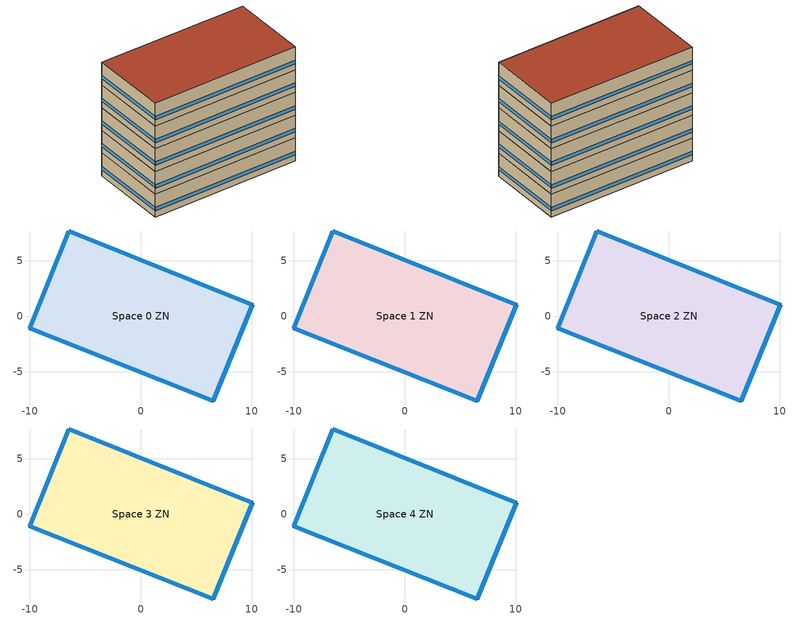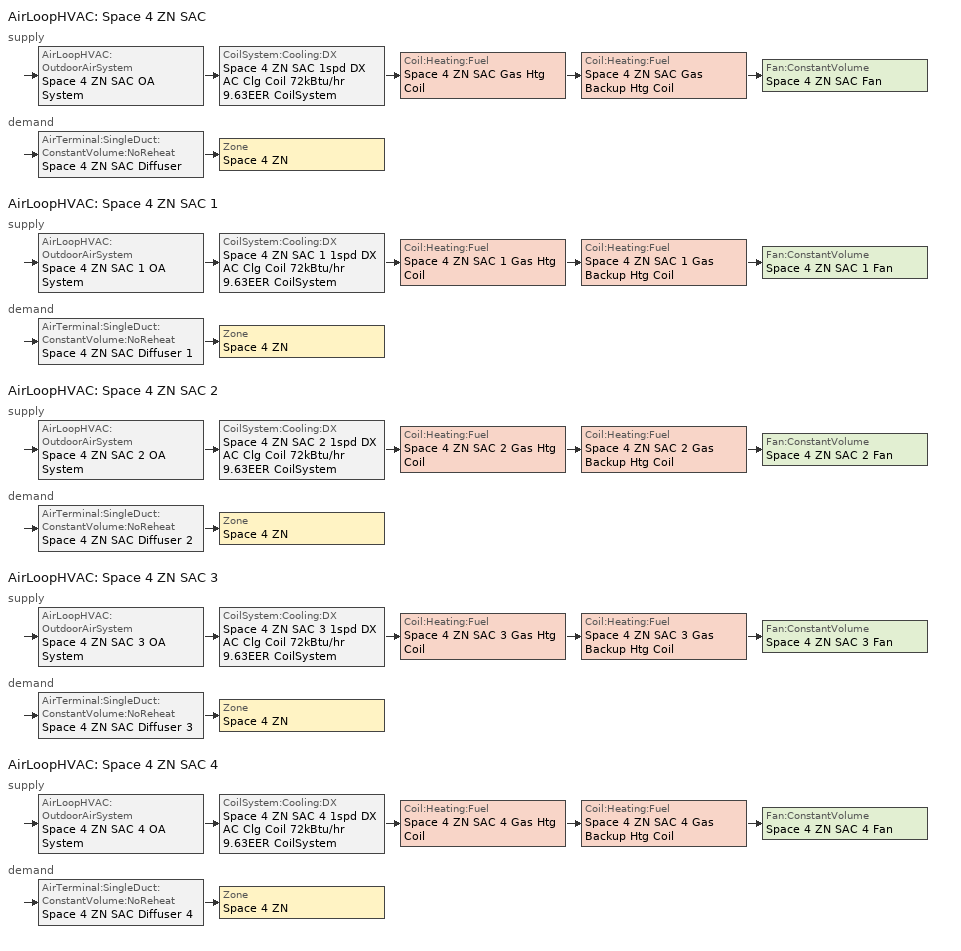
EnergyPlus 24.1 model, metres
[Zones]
Space 0 ZN
 floor ground (Foundation F 126 Perim 5452 Area 16802): 10.07,1.02 6.52,-7.65 -10.05,-1.09 -6.49,7.69 z0
 wall outside (Typical Insulated Steel Framed Exterior Wall R-6.9): 6.52,-7.65 10.07,1.02 -6.49,7.69 -10.05,-1.09 6.52,-7.65 z0:2.81
 window (U 0.62 SHGC 0.41 Simple Glazing Window U-0.62 SHGC 0.41): 6.53,-7.62 10.06,1 / -6.5,7.66 -10.04,-1.07 z0.76:1.19; -10.02,-1.1 6.5,-7.64 / 10.05,1.03 -6.47,7.68 z0.76:1.18
 roof outside (Typical IEAD Roof R-16.67): -6.49,7.69 -10.05,-1.09 6.52,-7.65 10.07,1.02 z2.81
Space 1 ZN
 floor ground (Foundation F 126 Perim 5452 Area 16802): 10.07,1.02 6.52,-7.65 -10.05,-1.09 -6.49,7.69 z2.81
 wall outside (Typical Insulated Steel Framed Exterior Wall R-6.9): 6.52,-7.65 10.07,1.02 -6.49,7.69 -10.05,-1.09 6.52,-7.65 z2.81:5.61
 window (U 0.62 SHGC 0.41 Simple Glazing Window U-0.62 SHGC 0.41): 6.53,-7.62 10.06,1 / -10.02,-1.1 6.5,-7.64 / -6.5,7.66 -10.04,-1.07 / 10.05,1.03 -6.47,7.68 z3.57:3.99
 roof outside (Typical IEAD Roof R-16.67): -6.49,7.69 -10.05,-1.09 6.52,-7.65 10.07,1.02 z5.61
Space 2 ZN
 floor ground (Foundation F 126 Perim 5452 Area 16802): 10.07,1.02 6.52,-7.65 -10.05,-1.09 -6.49,7.69 z5.61
 wall outside (Typical Insulated Steel Framed Exterior Wall R-6.9): 6.52,-7.65 10.07,1.02 -6.49,7.69 -10.05,-1.09 6.52,-7.65 z5.61:8.42
 window (U 0.62 SHGC 0.41 Simple Glazing Window U-0.62 SHGC 0.41): 6.53,-7.62 10.06,1 / -10.02,-1.1 6.5,-7.64 / -6.5,7.66 -10.04,-1.07 / 10.05,1.03 -6.47,7.68 z6.37:6.8
 roof outside (Typical IEAD Roof R-16.67): -6.49,7.69 -10.05,-1.09 6.52,-7.65 10.07,1.02 z8.42
Space 3 ZN
 floor ground (Foundation F 126 Perim 5452 Area 16802): 10.07,1.02 6.52,-7.65 -10.05,-1.09 -6.49,7.69 z8.42
 wall outside (Typical Insulated Steel Framed Exterior Wall R-6.9): 6.52,-7.65 10.07,1.02 -6.49,7.69 -10.05,-1.09 6.52,-7.65 z8.42:11.22
 window (U 0.62 SHGC 0.41 Simple Glazing Window U-0.62 SHGC 0.41): 6.53,-7.62 10.06,1 / -10.02,-1.1 6.5,-7.64 / -6.5,7.66 -10.04,-1.07 / 10.05,1.03 -6.47,7.68 z9.18:9.6
 roof outside (Typical IEAD Roof R-16.67): -6.49,7.69 -10.05,-1.09 6.52,-7.65 10.07,1.02 z11.22
Space 4 ZN
 floor ground (Foundation F 126 Perim 5452 Area 16802): 10.07,1.02 6.52,-7.65 -10.05,-1.09 -6.49,7.69 z11.22
 wall outside (Typical Insulated Steel Framed Exterior Wall R-6.9): 6.52,-7.65 10.07,1.02 -6.49,7.69 -10.05,-1.09 6.52,-7.65 z11.22:14.03
 window (U 0.62 SHGC 0.41 Simple Glazing Window U-0.62 SHGC 0.41): 6.53,-7.62 10.06,1 / -10.02,-1.1 6.5,-7.64 / -6.5,7.66 -10.04,-1.07 / 10.05,1.03 -6.47,7.68 z11.99:12.41
 roof outside (Typical IEAD Roof R-16.67): -6.49,7.69 -10.05,-1.09 6.52,-7.65 10.07,1.02 z14.03
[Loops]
AirLoopHVAC 'Space 4 ZN SAC'
 supply: AirLoopHVAC:OutdoorAirSystem 'Space 4 ZN SAC OA System' > CoilSystem:Cooling:DX 'Space 4 ZN SAC 1spd DX AC Clg Coil 72kBtu/hr 9.63EER CoilSystem' > Coil:Heating:Fuel 'Space 4 ZN SAC Gas Htg Coil' > Coil:Heating:Fuel 'Space 4 ZN SAC Gas Backup Htg Coil' > Fan:ConstantVolume 'Space 4 ZN SAC Fan'
 demand: AirTerminal:SingleDuct:ConstantVolume:NoReheat 'Space 4 ZN SAC Diffuser' > Zone 'Space 4 ZN'
AirLoopHVAC 'Space 4 ZN SAC 1'
 supply: AirLoopHVAC:OutdoorAirSystem 'Space 4 ZN SAC 1 OA System' > CoilSystem:Cooling:DX 'Space 4 ZN SAC 1 1spd DX AC Clg Coil 72kBtu/hr 9.63EER CoilSystem' > Coil:Heating:Fuel 'Space 4 ZN SAC 1 Gas Htg Coil' > Coil:Heating:Fuel 'Space 4 ZN SAC 1 Gas Backup Htg Coil' > Fan:ConstantVolume 'Space 4 ZN SAC 1 Fan'
 demand: AirTerminal:SingleDuct:ConstantVolume:NoReheat 'Space 4 ZN SAC Diffuser 1' > Zone 'Space 4 ZN'
AirLoopHVAC 'Space 4 ZN SAC 2'
 supply: AirLoopHVAC:OutdoorAirSystem 'Space 4 ZN SAC 2 OA System' > CoilSystem:Cooling:DX 'Space 4 ZN SAC 2 1spd DX AC Clg Coil 72kBtu/hr 9.63EER CoilSystem' > Coil:Heating:Fuel 'Space 4 ZN SAC 2 Gas Htg Coil' > Coil:Heating:Fuel 'Space 4 ZN SAC 2 Gas Backup Htg Coil' > Fan:ConstantVolume 'Space 4 ZN SAC 2 Fan'
 demand: AirTerminal:SingleDuct:ConstantVolume:NoReheat 'Space 4 ZN SAC Diffuser 2' > Zone 'Space 4 ZN'
AirLoopHVAC 'Space 4 ZN SAC 3'
 supply: AirLoopHVAC:OutdoorAirSystem 'Space 4 ZN SAC 3 OA System' > CoilSystem:Cooling:DX 'Space 4 ZN SAC 3 1spd DX AC Clg Coil 72kBtu/hr 9.63EER CoilSystem' > Coil:Heating:Fuel 'Space 4 ZN SAC 3 Gas Htg Coil' > Coil:Heating:Fuel 'Space 4 ZN SAC 3 Gas Backup Htg Coil' > Fan:ConstantVolume 'Space 4 ZN SAC 3 Fan'
 demand: AirTerminal:SingleDuct:ConstantVolume:NoReheat 'Space 4 ZN SAC Diffuser 3' > Zone 'Space 4 ZN'
AirLoopHVAC 'Space 4 ZN SAC 4'
 supply: AirLoopHVAC:OutdoorAirSystem 'Space 4 ZN SAC 4 OA System' > CoilSystem:Cooling:DX 'Space 4 ZN SAC 4 1spd DX AC Clg Coil 72kBtu/hr 9.63EER CoilSystem' > Coil:Heating:Fuel 'Space 4 ZN SAC 4 Gas Htg Coil' > Coil:Heating:Fuel 'Space 4 ZN SAC 4 Gas Backup Htg Coil' > Fan:ConstantVolume 'Space 4 ZN SAC 4 Fan'
 demand: AirTerminal:SingleDuct:ConstantVolume:NoReheat 'Space 4 ZN SAC Diffuser 4' > Zone 'Space 4 ZN'
[Building]
-MidriseApartment-ASHRAE 169-2006-6A created: 2021-02-07 06:33:59 +0000: Terrain=City
[Site:GroundTemperature:FCfactorMethod]
January ground temperature=8.7; February ground temperature=2.8; March ground temperature=-1.5; April ground temperature=-7.2; May ground temperature=-5.6; June ground temperature=-0.5; July ground temperature=7.8; August ground temperature=13.8; September ground temperature=19.3; October ground temperature=21.1; November ground temperature=19.8; December ground temperature=15.1
[Site:Location]
Burlington International Ap_VT_USA: Elevation=101; Latitude=44.47; Longitude=-73.15; Time zone=-5
[Site:WaterMainsTemperature]
Annual average outdoor air temperature=7.8; Calculation method=Correlation; Maximum difference in monthly average outdoor air temperatures=28.3
[SizingPeriod:DesignDay] Barometric pressure=100118; Day of month=21; Daylight saving time indicator=No; Dry bulb temperature range modifier type=DefaultMultipliers; Humidity condition type=WetBulb; Rain indicator=No; Snow indicator=No
Name | Ashrae clear sky optical depth for beam irradiance taub | Ashrae clear sky optical depth for diffuse irradiance taud | Daily dry bulb temperature range | Day type | Maximum dry bulb temperature | Month | Solar model indicator | Wetbulb or dewpoint at maximum dry bulb | Wind direction | Wind speed | Sky clearness
Burlington International Ap Ann Clg .4% Condns DB=>MWB | 0.459 | 2.002 | 10.7 | SummerDesignDay | 31.3 | 7 | ASHRAETau | 21.7 | 170 | 4.5
Burlington International Ap Ann Htg 99.6% Condns DB |  |  | 0 | WinterDesignDay | -22.4 | 1 | ASHRAEClearSky | -22.4 | 60 | 3 | 0
[Construction]
InteriorFurnishings: Std Wood 6inch
Typical IEAD Roof R-16.67: Roof Membrane, Typical Insulation R-15.55, Metal Roof Surface
Typical Insulated Steel Framed Exterior Wall R-6.9: 25mm Stucco, 5/8 in. Gypsum Board, Typical Insulation R-4.72, 5/8 in. Gypsum Board
U 0.62 SHGC 0.41 Simple Glazing Window U-0.62 SHGC 0.41: U 0.62 SHGC 0.41 Simple Glazing U-1.23 SHGC 0.41
[Construction:FfactorGroundFloor]
Foundation F 126 Perim 5452 Area 16802: Area=168.019; F factor=1.26344; Perimeterexposed=54.5163
[Material] Solar absorptance=0.7; Thermal absorptance=0.9; Visible absorptance=0.7
Name | Conductivity | Density | Roughness | Specific heat | Thickness
5/8 in. Gypsum Board | 0.16 | 800 | MediumSmooth | 1090 | 0.0159
25mm Stucco | 0.72 | 1856 | Smooth | 840 | 0.0254
Metal Roof Surface | 45.28 | 7824 | Smooth | 500 | 0.0008
Roof Membrane | 0.16 | 1121.29 | VeryRough | 1460 | 0.0095
Std Wood 6inch | 0.12 | 540 | MediumSmooth | 1210 | 0.15
[Material:NoMass] Roughness=Smooth; Solar absorptance=0.7; Thermal absorptance=0.9; Visible absorptance=0.7
Name | Thermal resistance
Typical Insulation R-4.72 | 0.830832
Typical Insulation R-15.55 | 2.73841
[WindowMaterial:SimpleGlazingSystem]
U 0.62 SHGC 0.41 Simple Glazing U-1.23 SHGC 0.41: Solar heat gain coefficient=0.41; U factor=7; Visible transmittance=0.32
[AirLoopHVAC] Design return air flow fraction of supply air flow=1; Design supply air flow rate=Autosize
Space 4 ZN SAC; Space 4 ZN SAC 1; Space 4 ZN SAC 2; Space 4 ZN SAC 3; Space 4 ZN SAC 4
[AirTerminal:SingleDuct:ConstantVolume:NoReheat] Availability schedule=Always On Discrete; Maximum air flow rate=Autosize
Space 4 ZN SAC Diffuser; Space 4 ZN SAC Diffuser 1; Space 4 ZN SAC Diffuser 2; Space 4 ZN SAC Diffuser 3; Space 4 ZN SAC Diffuser 4
[AvailabilityManager:NightCycle] Applicability schedule=Always On Discrete; Control type=CycleOnAny; Cycling run time=3600; Cycling run time control type=FixedRunTime; Fan schedule=ApartmentMidRise All On; Thermostat tolerance=1
Availability Manager Night Cycle 1; Availability Manager Night Cycle 2; Availability Manager Night Cycle 3; Availability Manager Night Cycle 4; Availability Manager Night Cycle 5
[AvailabilityManager:Scheduled] Schedule=Always On Discrete
Space 4 ZN SAC 1 OA System Availability Manager; Space 4 ZN SAC 2 OA System Availability Manager; Space 4 ZN SAC 3 OA System Availability Manager; Space 4 ZN SAC 4 OA System Availability Manager; Space 4 ZN SAC OA System Availability Manager
[Coil:Cooling:DX:SingleSpeed] 2017 rated evaporator fan power per volume flow rate=773.3; Availability schedule=Always On Discrete; Basin heater capacity=0; Basin heater setpoint temperature=10; Condenser type=AirCooled; Crankcase heater capacity=0; Energy input ratio function of flow fraction curve=DOE Ref DX Clg Coil Cool-EIR-fFlow; Energy input ratio function of temperature curve=DOE Ref DX Clg Coil Cool-EIR-fT; Evaporative condenser air flow rate=Autosize; Evaporative condenser effectiveness=0; Evaporative condenser pump rated power consumption=Autosize; Gross rated cooling cop=3.34269; Gross rated sensible heat ratio=Autosize; Gross rated total cooling capacity=Autosize; Maximum outdoor dry bulb temperature for crankcase heater operation=0; Minimum outdoor dry bulb temperature for compressor operation=-25; Part load fraction correlation curve=DOE Ref DX Clg Coil Cool-PLF-fPLR; Rated air flow rate=Autosize; Total cooling capacity function of flow fraction curve=DOE Ref DX Clg Coil Cool-CAP-fFlow; Total cooling capacity function of temperature curve=DOE Ref DX Clg Coil Cool-Cap-fT
Space 4 ZN SAC 1 1spd DX AC Clg Coil 72kBtu/hr 9.63EER; Space 4 ZN SAC 1spd DX AC Clg Coil 72kBtu/hr 9.63EER; Space 4 ZN SAC 2 1spd DX AC Clg Coil 72kBtu/hr 9.63EER; Space 4 ZN SAC 3 1spd DX AC Clg Coil 72kBtu/hr 9.63EER; Space 4 ZN SAC 4 1spd DX AC Clg Coil 72kBtu/hr 9.63EER
[Coil:Heating:Fuel] Availability schedule=Always On Discrete; Burner efficiency=0.8; Fuel type=NaturalGas; Nominal capacity=Autosize; Off cycle parasitic fuel load=0; On cycle parasitic electric load=0
Name | Part load fraction correlation curve
Space 4 ZN SAC 1 Gas Backup Htg Coil; Space 4 ZN SAC 2 Gas Backup Htg Coil; Space 4 ZN SAC 3 Gas Backup Htg Coil; Space 4 ZN SAC 4 Gas Backup Htg Coil; Space 4 ZN SAC Gas Backup Htg Coil
Space 4 ZN SAC 1 Gas Htg Coil | Curve Cubic 2
Space 4 ZN SAC 2 Gas Htg Coil | Curve Cubic 3
Space 4 ZN SAC 3 Gas Htg Coil | Curve Cubic 4
Space 4 ZN SAC 4 Gas Htg Coil | Curve Cubic 5
Space 4 ZN SAC Gas Htg Coil | Curve Cubic 1
[CoilSystem:Cooling:DX] Availability schedule=Always On Discrete
Name | Cooling coil
Space 4 ZN SAC 1 1spd DX AC Clg Coil 72kBtu/hr 9.63EER CoilSystem | Space 4 ZN SAC 1 1spd DX AC Clg Coil 72kBtu/hr 9.63EER
Space 4 ZN SAC 1spd DX AC Clg Coil 72kBtu/hr 9.63EER CoilSystem | Space 4 ZN SAC 1spd DX AC Clg Coil 72kBtu/hr 9.63EER
Space 4 ZN SAC 2 1spd DX AC Clg Coil 72kBtu/hr 9.63EER CoilSystem | Space 4 ZN SAC 2 1spd DX AC Clg Coil 72kBtu/hr 9.63EER
Space 4 ZN SAC 3 1spd DX AC Clg Coil 72kBtu/hr 9.63EER CoilSystem | Space 4 ZN SAC 3 1spd DX AC Clg Coil 72kBtu/hr 9.63EER
Space 4 ZN SAC 4 1spd DX AC Clg Coil 72kBtu/hr 9.63EER CoilSystem | Space 4 ZN SAC 4 1spd DX AC Clg Coil 72kBtu/hr 9.63EER
[Controller:MechanicalVentilation] Availability schedule=Always On Discrete; Demand controlled ventilation=No; System outdoor air method=ZoneSum; Zone or zonelist name 1=Space 4 ZN; Design specification outdoor air object name 1=Space Type 1 Ventilation
Controller Mechanical Ventilation 1; Controller Mechanical Ventilation 2; Controller Mechanical Ventilation 3; Controller Mechanical Ventilation 4; Controller Mechanical Ventilation 5
[Controller:OutdoorAir] Control high indoor humidity based on outdoor humidity ratio=Yes; Economizer control action type=ModulateFlow; Economizer control type=NoEconomizer; Economizer maximum limit dry bulb temperature=28; Economizer maximum limit enthalpy=64000; Heat recovery bypass control type=BypassWhenWithinEconomizerLimits; High humidity control=No; Lockout type=LockoutWithCompressor; Maximum outdoor air flow rate=Autosize; Minimum limit type=FixedMinimum; Minimum outdoor air flow rate=Autosize; Minimum outdoor air schedule=Always On Discrete
Name | Mechanical ventilation controller
Space 4 ZN SAC 1 OA System Controller | Controller Mechanical Ventilation 2
Space 4 ZN SAC 2 OA System Controller | Controller Mechanical Ventilation 3
Space 4 ZN SAC 3 OA System Controller | Controller Mechanical Ventilation 4
Space 4 ZN SAC 4 OA System Controller | Controller Mechanical Ventilation 5
Space 4 ZN SAC OA System Controller | Controller Mechanical Ventilation 1
[DesignSpecification:OutdoorAir]
Space Type 1 Ventilation: Outdoor air flow air changes per hour=0; Outdoor air flow per person=0.0169901; Outdoor air flow per zone=0; Outdoor air flow per zone floor area=0; Outdoor air method=Sum
[Exterior:Lights]
NonDimming Exterior Lights Def: Control option=AstronomicalClock; Design level=6436; End use subcategory=General; Schedule=ApartmentMidRise Exterior_Lgt_ALWAYS_ON
[Fan:ConstantVolume] Availability schedule=ApartmentMidRise All On; End use subcategory=CAV System Fans; Fan total efficiency=0.546; Maximum flow rate=Autosize; Motor efficiency=0.84; Motor in airstream fraction=1; Pressure rise=622.722
Space 4 ZN SAC 1 Fan; Space 4 ZN SAC 2 Fan; Space 4 ZN SAC 3 Fan; Space 4 ZN SAC 4 Fan; Space 4 ZN SAC Fan
[InternalMass] Construction=InteriorFurnishings; Surface area=336.037
Name | Zone or zonelist
Space 0 Mass | Space 0 ZN
Space 1 Mass | Space 1 ZN
Space 2 Mass | Space 2 ZN
Space 3 Mass | Space 3 ZN
Space 4 Mass | Space 4 ZN
[SetpointManager:MixedAir] Control variable=Temperature
Name | Setpoint node or nodelist
Space 4 ZN SAC 1 1spd DX AC Clg Coil 72kBtu/hr 9.63EER Outlet Air Node OS Default SPM | Space 4 ZN SAC 1 1spd DX AC Clg Coil 72kBtu/hr 9.63EER Outlet Air Node
Space 4 ZN SAC 1 Gas Backup Htg Coil Outlet Air Node OS Default SPM | Space 4 ZN SAC 1 Gas Backup Htg Coil Outlet Air Node
Space 4 ZN SAC 1 Gas Htg Coil Outlet Air Node OS Default SPM | Space 4 ZN SAC 1 Gas Htg Coil Outlet Air Node
Space 4 ZN SAC 1 Mixed Air Node OS Default SPM | Space 4 ZN SAC 1 Mixed Air Node
Space 4 ZN SAC 1spd DX AC Clg Coil 72kBtu/hr 9.63EER Outlet Air Node OS Default SPM | Space 4 ZN SAC 1spd DX AC Clg Coil 72kBtu/hr 9.63EER Outlet Air Node
Space 4 ZN SAC 2 1spd DX AC Clg Coil 72kBtu/hr 9.63EER Outlet Air Node OS Default SPM | Space 4 ZN SAC 2 1spd DX AC Clg Coil 72kBtu/hr 9.63EER Outlet Air Node
Space 4 ZN SAC 2 Gas Backup Htg Coil Outlet Air Node OS Default SPM | Space 4 ZN SAC 2 Gas Backup Htg Coil Outlet Air Node
Space 4 ZN SAC 2 Gas Htg Coil Outlet Air Node OS Default SPM | Space 4 ZN SAC 2 Gas Htg Coil Outlet Air Node
Space 4 ZN SAC 2 Mixed Air Node OS Default SPM | Space 4 ZN SAC 2 Mixed Air Node
Space 4 ZN SAC 3 1spd DX AC Clg Coil 72kBtu/hr 9.63EER Outlet Air Node OS Default SPM | Space 4 ZN SAC 3 1spd DX AC Clg Coil 72kBtu/hr 9.63EER Outlet Air Node
Space 4 ZN SAC 3 Gas Backup Htg Coil Outlet Air Node OS Default SPM | Space 4 ZN SAC 3 Gas Backup Htg Coil Outlet Air Node
Space 4 ZN SAC 3 Gas Htg Coil Outlet Air Node OS Default SPM | Space 4 ZN SAC 3 Gas Htg Coil Outlet Air Node
Space 4 ZN SAC 3 Mixed Air Node OS Default SPM | Space 4 ZN SAC 3 Mixed Air Node
Space 4 ZN SAC 4 1spd DX AC Clg Coil 72kBtu/hr 9.63EER Outlet Air Node OS Default SPM | Space 4 ZN SAC 4 1spd DX AC Clg Coil 72kBtu/hr 9.63EER Outlet Air Node
Space 4 ZN SAC 4 Gas Backup Htg Coil Outlet Air Node OS Default SPM | Space 4 ZN SAC 4 Gas Backup Htg Coil Outlet Air Node
Space 4 ZN SAC 4 Gas Htg Coil Outlet Air Node OS Default SPM | Space 4 ZN SAC 4 Gas Htg Coil Outlet Air Node
Space 4 ZN SAC 4 Mixed Air Node OS Default SPM | Space 4 ZN SAC 4 Mixed Air Node
Space 4 ZN SAC Gas Backup Htg Coil Outlet Air Node OS Default SPM | Space 4 ZN SAC Gas Backup Htg Coil Outlet Air Node
Space 4 ZN SAC Gas Htg Coil Outlet Air Node OS Default SPM | Space 4 ZN SAC Gas Htg Coil Outlet Air Node
Space 4 ZN SAC Mixed Air Node OS Default SPM | Space 4 ZN SAC Mixed Air Node
[SetpointManager:SingleZone:Reheat] Control variable=Temperature; Control zone=Space 4 ZN; Maximum supply air temperature=50; Minimum supply air temperature=12.7778
Name | Setpoint node or nodelist
Space 4 ZN SAC 1 Setpoint Manager SZ Reheat | Space 4 ZN SAC 1 Supply Outlet Node
Space 4 ZN SAC 2 Setpoint Manager SZ Reheat | Space 4 ZN SAC 2 Supply Outlet Node
Space 4 ZN SAC 3 Setpoint Manager SZ Reheat | Space 4 ZN SAC 3 Supply Outlet Node
Space 4 ZN SAC 4 Setpoint Manager SZ Reheat | Space 4 ZN SAC 4 Supply Outlet Node
Space 4 ZN SAC Setpoint Manager SZ Reheat | Space 4 ZN SAC Supply Outlet Node
[Sizing:System] 100 outdoor air in cooling=No; 100 outdoor air in heating=No; Central cooling capacity control method=OnOff; Central cooling design supply air humidity ratio=0.0085; Central cooling design supply air temperature=12.7778; Central heating design supply air humidity ratio=0.008; Central heating design supply air temperature=50; Central heating maximum system air flow ratio=1; Cooling design capacity=Autosize; Cooling design capacity method=CoolingDesignCapacity; Cooling design capacity per floor area=234.7; Cooling fraction of autosized cooling supply air flow rate=1; Cooling supply air flow rate=0; Cooling supply air flow rate method=DesignDay; Cooling supply air flow rate per floor area=0.00996765; Cooling supply air flow rate per unit cooling capacity=3.94755e-05; Design outdoor air flow rate=Autosize; Fraction of autosized cooling design capacity=1; Fraction of autosized heating design capacity=1; Heating design capacity=Autosize; Heating design capacity method=HeatingDesignCapacity; Heating design capacity per floor area=157; Heating fraction of autosized cooling supply air flow rate=1; Heating fraction of autosized heating supply air flow rate=1; Heating supply air flow rate=0; Heating supply air flow rate method=DesignDay; Heating supply air flow rate per floor area=0.00996765; Heating supply air flow rate per unit heating capacity=3.15882e-05; Precool design humidity ratio=0.008; Precool design temperature=12.7778; Preheat design humidity ratio=0.008; Preheat design temperature=7.22222; System outdoor air method=ZoneSum; Type of load to size on=Sensible; Type of zone sum to use=NonCoincident; Zone maximum outdoor air fraction=1
Space 4 ZN SAC; Space 4 ZN SAC 1; Space 4 ZN SAC 2; Space 4 ZN SAC 3; Space 4 ZN SAC 4
[Sizing:Zone]
Space 4 ZN: Account for dedicated outdoor air system=No; Cooling design air flow method=DesignDay; Cooling design air flow rate=0; Cooling minimum air flow=0; Cooling minimum air flow fraction=0; Cooling minimum air flow per zone floor area=0.000762; Design specification outdoor air object=Space Type 1 Ventilation; Heating design air flow method=DesignDay; Heating design air flow rate=0; Heating maximum air flow=0.141576; Heating maximum air flow fraction=0.3; Heating maximum air flow per zone floor area=0.002032; Zone cooling design supply air humidity ratio=0.008; Zone cooling design supply air humidity ratio difference=0.005; Zone cooling design supply air temperature=12.7778; Zone cooling design supply air temperature difference=11.11; Zone cooling design supply air temperature input method=SupplyAirTemperature; Zone heating design supply air humidity ratio=0.008; Zone heating design supply air temperature=50; Zone heating design supply air temperature difference=11.11; Zone heating design supply air temperature input method=SupplyAirTemperature; Zone humidification design supply air humidity ratio difference=0.005; Zone latent cooling design supply air humidity ratio input method=HumidityRatioDifference; Zone latent heating design supply air humidity ratio input method=HumidityRatioDifference; Zone load sizing method=Sensible Load Only No Latent Load
[ThermostatSetpoint:DualSetpoint]
Space Type 1 Thermostat 5: Cooling setpoint temperature schedule=Space Type 1 Thermostat 5 Cooling Setpoint; Heating setpoint temperature schedule=Space Type 1 Thermostat 5 Heating Setpoint
[Zone] Multiplier=1; Part of total floor area=Yes
Space 0 ZN; Space 1 ZN; Space 2 ZN; Space 3 ZN; Space 4 ZN
[ZoneControl:Thermostat]
Space 4 ZN Thermostat: Zone or zonelist=Space 4 ZN; Control 1=Space Type 1 Thermostat 5; Control type schedule=Space 4 ZN Thermostat Schedule; Temperature difference between cutout and setpoint=0
[Zone equipment]
Space 4 ZN: Space 4 ZN SAC Diffuser, Space 4 ZN SAC Diffuser 1, Space 4 ZN SAC Diffuser 2, Space 4 ZN SAC Diffuser 3, Space 4 ZN SAC Diffuser 4
[ZoneInfiltration:DesignFlowRate] Constant term coefficient=1; Design flow rate calculation method=Flow/ExteriorArea; Flow rate per exterior surface area=0.000488571; Schedule=MidriseApartment Infil; Temperature term coefficient=0; Velocity squared term coefficient=0; Velocity term coefficient=0
Name | Zone or zonelist or space or spacelist
Space 0 Infiltration | Space 0 ZN
Space 1 Infiltration | Space 1 ZN
Space 2 Infiltration | Space 2 ZN
Space 3 Infiltration | Space 3 ZN
Space 4 Infiltration | Space 4 ZN
[Curve:Biquadratic] Maximum value of x=100; Maximum value of y=100; Minimum value of x=-100; Minimum value of y=-100
Name | Coefficient1 constant | Coefficient2 x | Coefficient3 x 2 | Coefficient4 y | Coefficient5 y 2 | Coefficient6 x y
DOE Ref DX Clg Coil Cool-Cap-fT | 0.971212 | -0.0152755 | 0.00144345 | -0.00039321 | -6.8364e-06 | -0.000290596
DOE Ref DX Clg Coil Cool-EIR-fT | 0.286871 | 0.0239022 | -0.000810648 | 0.0134585 | 0.000338936 | -0.000487004
[Curve:Cubic] Coefficient3 x 2=0; Coefficient4 x 3=0
Name | Maximum value of x | Minimum value of x | Coefficient1 constant | Coefficient2 x
Curve Cubic 1; Curve Cubic 2; Curve Cubic 3; Curve Cubic 4; Curve Cubic 5 | 1 | 0 | 0.8 | 0.2
DOE Ref DX Clg Coil Cool-CAP-fFlow; DOE Ref DX Clg Coil Cool-EIR-fFlow | 100 | -100 | 1 | 0
[Curve:Quadratic]
DOE Ref DX Clg Coil Cool-PLF-fPLR: Maximum value of x=1; Minimum value of x=0; Coefficient1 constant=0.909496; Coefficient2 x=0.0986477; Coefficient3 x 2=-0.00819488
[Schedule:Compact]
Space 4 ZN Thermostat Schedule: Through: 12/31, For: AllDays, Until: 24:00, 4
Space Type 1 Thermostat 5 Cooling Setpoint: Through: 12/31, For: AllDays, Until: 24:00, 25
Space Type 1 Thermostat 5 Heating Setpoint: Through: 12/31, For: AllDays, Until: 24:00, 20
[Schedule:Constant]
Always On Discrete: Hourly value=1
[Schedule:Day:Interval]
ApartmentMidRise All On Default; ApartmentMidRise All On Summer Design Day; ApartmentMidRise All On Winter Design Day; ApartmentMidRise Exterior_Lgt_ALWAYS_ON Default; ApartmentMidRise Exterior_Lgt_ALWAYS_ON Summer Design Day; ApartmentMidRise Exterior_Lgt_ALWAYS_ON Winter Design Day; MidriseApartment Infil Default; MidriseApartment Infil Summer Design Day; MidriseApartment Infil Winter Design Day: 24:00, 1, No
[Schedule:Week:Daily]
ApartmentMidRise All On Week Rule - Jan1-Dec31: ApartmentMidRise All On Default, ApartmentMidRise All On Default, ApartmentMidRise All On Default, ApartmentMidRise All On Default, ApartmentMidRise All On Default, ApartmentMidRise All On Default, ApartmentMidRise All On Default, ApartmentMidRise All On Default, ApartmentMidRise All On Summer Design Day, ApartmentMidRise All On Winter Design Day, ApartmentMidRise All On Default, ApartmentMidRise All On Default
ApartmentMidRise Exterior_Lgt_ALWAYS_ON Week Rule - Jan1-Dec31: ApartmentMidRise Exterior_Lgt_ALWAYS_ON Default, ApartmentMidRise Exterior_Lgt_ALWAYS_ON Default, ApartmentMidRise Exterior_Lgt_ALWAYS_ON Default, ApartmentMidRise Exterior_Lgt_ALWAYS_ON Default, ApartmentMidRise Exterior_Lgt_ALWAYS_ON Default, ApartmentMidRise Exterior_Lgt_ALWAYS_ON Default, ApartmentMidRise Exterior_Lgt_ALWAYS_ON Default, ApartmentMidRise Exterior_Lgt_ALWAYS_ON Default, ApartmentMidRise Exterior_Lgt_ALWAYS_ON Summer Design Day, ApartmentMidRise Exterior_Lgt_ALWAYS_ON Winter Design Day, ApartmentMidRise Exterior_Lgt_ALWAYS_ON Default, ApartmentMidRise Exterior_Lgt_ALWAYS_ON Default
MidriseApartment Infil Week Rule - Jan1-Dec31: MidriseApartment Infil Default, MidriseApartment Infil Default, MidriseApartment Infil Default, MidriseApartment Infil Default, MidriseApartment Infil Default, MidriseApartment Infil Default, MidriseApartment Infil Default, MidriseApartment Infil Default, MidriseApartment Infil Summer Design Day, MidriseApartment Infil Winter Design Day, MidriseApartment Infil Default, MidriseApartment Infil Default
[Schedule:Year]
ApartmentMidRise All On: ApartmentMidRise All On Week Rule - Jan1-Dec31, 1, 1, 12, 31
ApartmentMidRise Exterior_Lgt_ALWAYS_ON: ApartmentMidRise Exterior_Lgt_ALWAYS_ON Week Rule - Jan1-Dec31, 1, 1, 12, 31
MidriseApartment Infil: MidriseApartment Infil Week Rule - Jan1-Dec31, 1, 1, 12, 31
